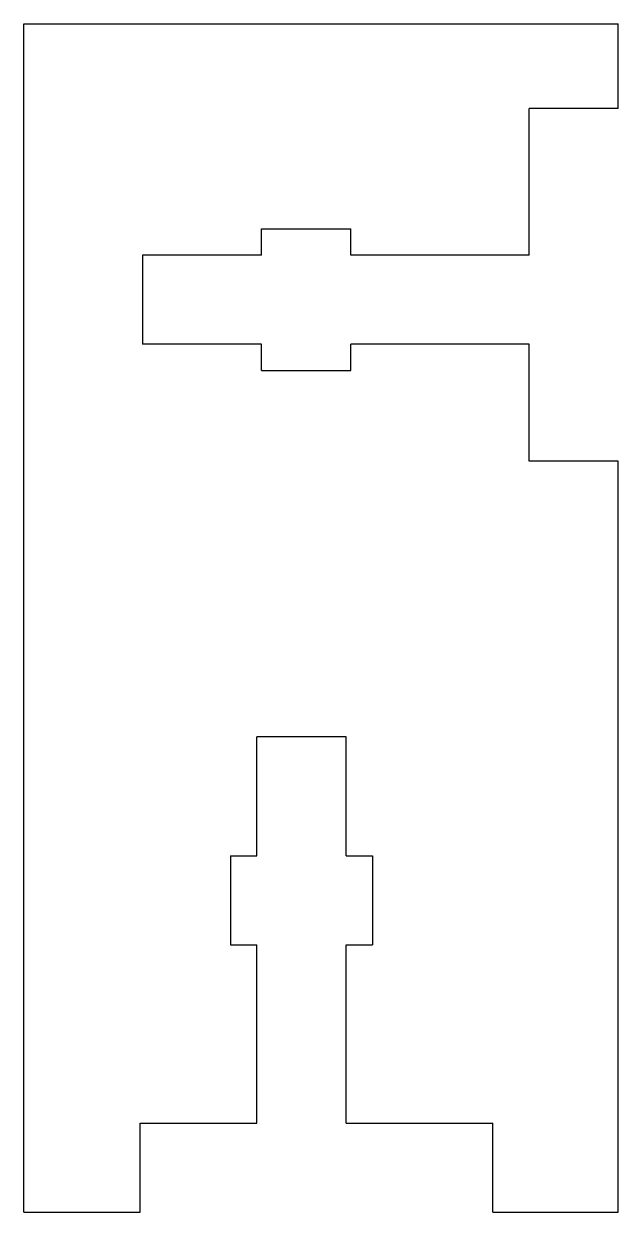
# Model space of a CAD drawing. Extents: x -1 to 0, y -2 to 0.
import ezdxf

# ---------------------------------------------------------------- set-up
doc = ezdxf.new("R2010")
doc.units = 0
doc.header["$MEASUREMENT"] = 0
doc.layers.add('VISIBLE', color=7, linetype='CONTINUOUS')

msp = doc.modelspace()

# ---------------------------------------------------------------- linework, layer by layer
at = {"layer": 'VISIBLE'}
for p, q in [((-1, -2), (-1, 0)), ((-1, 0), (0, 0)), ((0, -0.1426), (0, 0)), ((0, -0.1426), (-0.15, -0.1426)), ((-0.15, -0.3893), (-0.15, -0.1426)), ((-0.6, -0.345), (-0.45, -0.345)), ((-0.6, -0.3893), (-0.6, -0.345)), ((-0.45, -0.3893), (-0.45, -0.345)), ((-0.8, -0.3893), (-0.8, -0.5393)), ((-0.6, -0.3893), (-0.8, -0.3893)), ((-0.15, -0.3893), (-0.45, -0.3893)), ((-0.6, -0.5393), (-0.8, -0.5393)), ((-0.6, -0.5837), (-0.6, -0.5393)), ((-0.45, -0.5837), (-0.45, -0.5393)), ((-0.15, -0.5393), (-0.45, -0.5393)), ((-0.15, -0.7358), (-0.15, -0.5393)), ((-0.6, -0.5837), (-0.45, -0.5837)), ((0, -0.7358), (-0.15, -0.7358)), ((0, -2), (0, -0.7358)), ((-0.6079, -1.4), (-0.6079, -1.2)), ((-0.4579, -1.2), (-0.6079, -1.2)), ((-0.4579, -1.4), (-0.4579, -1.2)), ((-0.6522, -1.4), (-0.6522, -1.55)), ((-0.6522, -1.4), (-0.6079, -1.4)), ((-0.4579, -1.4), (-0.4135, -1.4)), ((-0.4135, -1.4), (-0.4135, -1.55)), ((-0.6522, -1.55), (-0.6079, -1.55)), ((-0.6079, -1.85), (-0.6079, -1.55)), ((-0.4579, -1.85), (-0.4579, -1.55)), ((-0.4579, -1.55), (-0.4135, -1.55)), ((-0.8044, -1.85), (-0.6079, -1.85)), ((-0.8044, -2), (-0.8044, -1.85)), ((-0.4579, -1.85), (-0.2112, -1.85)), ((-0.2112, -2), (-0.2112, -1.85)), ((-1, -2), (-0.8044, -2)), ((-0.2112, -2), (0, -2))]:
    msp.add_line(p, q, dxfattribs=at)

doc.saveas('drawing.dxf')
